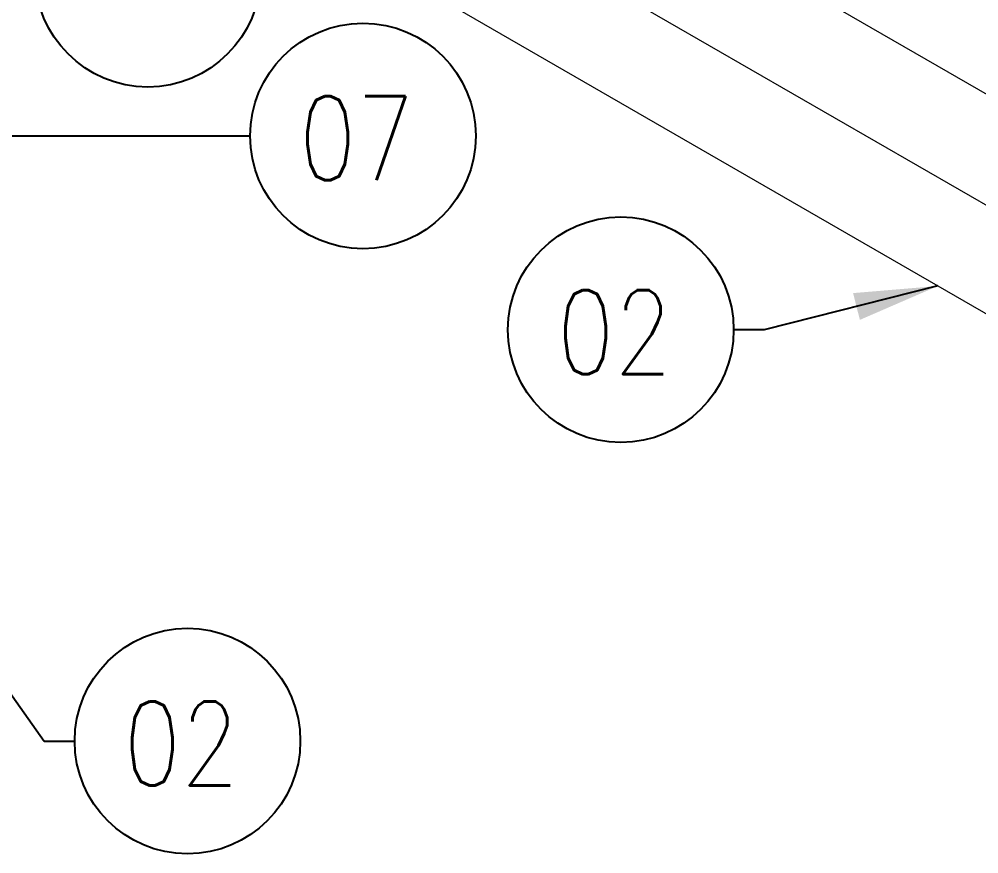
# Model space of a CAD drawing. Header units: millimetres. Extents: x -312439 to 477422, y -331570 to 212570.
# Drawn here: x 350545 to 351973, y 157946 to 159188 of the extents above; entities that cross this region are included whole.
import ezdxf

# ---------------------------------------------------------------- set-up
doc = ezdxf.new("R2010")
doc.units = ezdxf.units.MM
doc.layers.add('ARCONDTEXTO', color=4, linetype='Continuous')
doc.layers.add('TEXTO FORMATO', color=4, linetype='Continuous')
doc.styles.add('ROMAND', font='ROMAND.SHX')
doc.styles.add('ROMANS', font='romans.shx', dxfattribs={"height": 187.5})
doc.dimstyles.new('1-50 (MILIMETRO)', dxfattribs={"dimscale": 0, "dimtxt": 125, "dimasz": 125, "dimexe": 100, "dimexo": 100, "dimgap": 50, "dimtad": 0, "dimdec": 0, "dimzin": 0, "dimdsep": 46, "dimtxsty": 'ROMAND', "dimcen": -390, "dimclrd": 1, "dimclre": 1, "dimclrt": 3, "dimadec": 0, "dimazin": 0, "dimtfac": 1, "dimtdec": 0, "dimtix": 1, "dimtmove": 2, "dimatfit": 2, "dimfxl": 1, "dimtvp": 1, "dimtolj": 1, "dimtzin": 0, "dimarcsym": 0})

msp = doc.modelspace()

# ---------------------------------------------------------------- linework, layer by layer
at = {"color": 5, "linetype": 'Continuous', "lineweight": 0, "extrusion": (4.44089e-16, 0.816497, 0.57735)}
for p, q in [((353818.315, 158017.272), (350103.988, 160161.74)), ((349845.451, 159984.006), (353352.578, 157959.165)), ((350261.972, 159905.172), (353422.573, 158080.399))]:
    msp.add_line(p, q, dxfattribs=at)
at = {"layer": 'TEXTO FORMATO', "color": 1}
for centre in [(350736.592, 159254.889), (351056.594, 159014.232), (351440.202, 158725.741), (350795.593, 158113.511)]:
    msp.add_circle(centre, 167.835, dxfattribs=at)

# ---------------------------------------------------------------- texts
at = {"layer": 'ARCONDTEXTO', "color": 3, "linetype": 'Continuous', "lineweight": -3, "style": 'ROMANS', "width": 0.8}
for s, p in [('07', (350961.276, 158948.166)), ('02', (351344.883, 158659.675)), ('02', (350700.274, 158047.445))]:
    msp.add_text(s, height=125, dxfattribs=at).set_placement(p)

# ---------------------------------------------------------------- leaders
at = {"layer": 'TEXTO FORMATO'}
for points in [[(350037.437, 158712.672), (350169.606, 159014.232), (350888.759, 159014.232)], [(351912.021, 158790.872), (351653.37, 158725.741), (351608.037, 158725.741)], [(350328.126, 158472.045), (350582.424, 158113.511), (350627.758, 158113.511)]]:
    msp.add_leader(points, dimstyle='1-50 (MILIMETRO)', override={"dimscale": 1}, dxfattribs=at)

doc.saveas('drawing.dxf')
